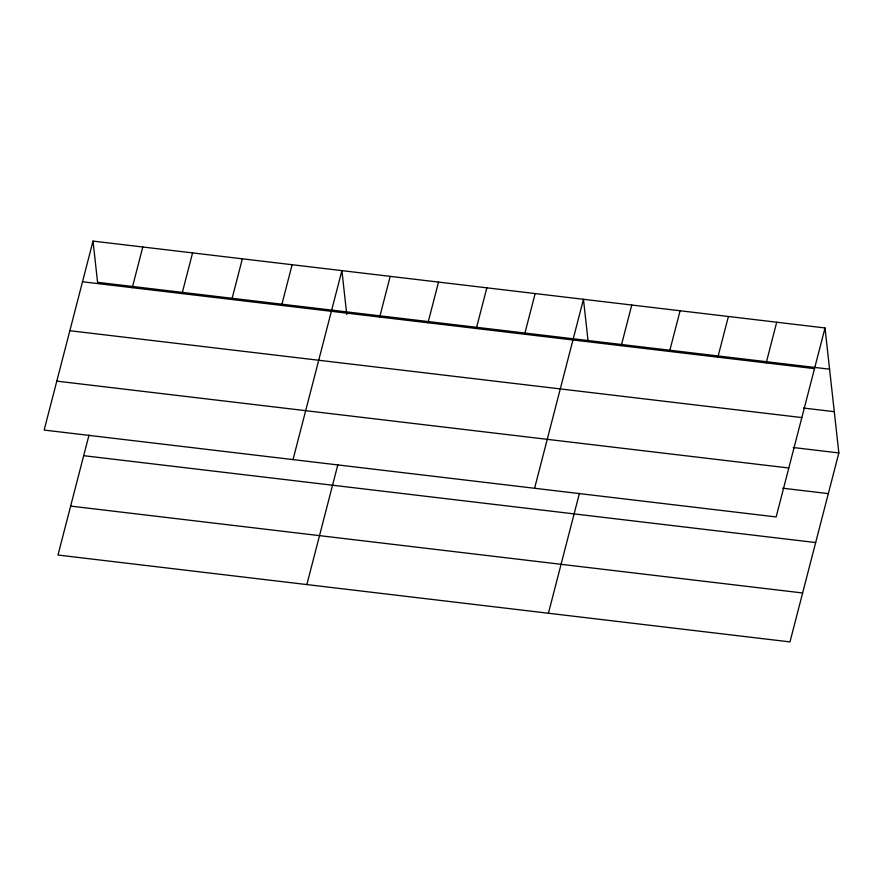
<?xml version="1.0" encoding="UTF-8"?>
<svg xmlns="http://www.w3.org/2000/svg" width="883" height="883" viewBox="0 0 883 883"><rect width="100%" height="100%" fill="white"/><g stroke="black" fill="none" stroke-linecap="round" stroke-linejoin="round"><path stroke-width="1.32" d="M93.024 241.092L44.15 430.065L776.146 516.941L825.02 327.957L93.024 241.092L97.583 282.328L829.579 369.193M89.006 435.087L57.98 555.043L789.976 641.908L838.85 452.935L825.02 327.957M132.273 287.681L142.803 246.997M182.053 293.586L192.571 252.902M231.832 299.503L242.35 258.807M281.6 305.408L292.13 264.712M293.024 459.601L341.898 270.617L346.765 314.525M306.854 584.579L337.88 464.624M379.69 317.041L390.209 276.357M428.001 322.781L438.531 282.085M476.312 328.509L486.842 287.825M524.623 334.249L535.153 293.553M534.59 488.266L583.464 299.293L588.023 340.529M548.42 613.244L579.447 493.288M621.246 345.717L631.775 305.021M669.557 351.445L680.087 310.761M717.868 357.174L728.398 316.489M766.19 362.913L776.709 322.218M82.505 281.776L814.501 368.641M803.42 408.023L834.292 411.688M69.845 330.717L801.841 417.582M793.221 447.515L838.85 452.935M56.81 381.136L788.806 468.001M782.702 488.2L828.331 493.619M83.675 455.683L815.671 542.559M70.64 506.102L802.636 592.979"/></g></svg>
